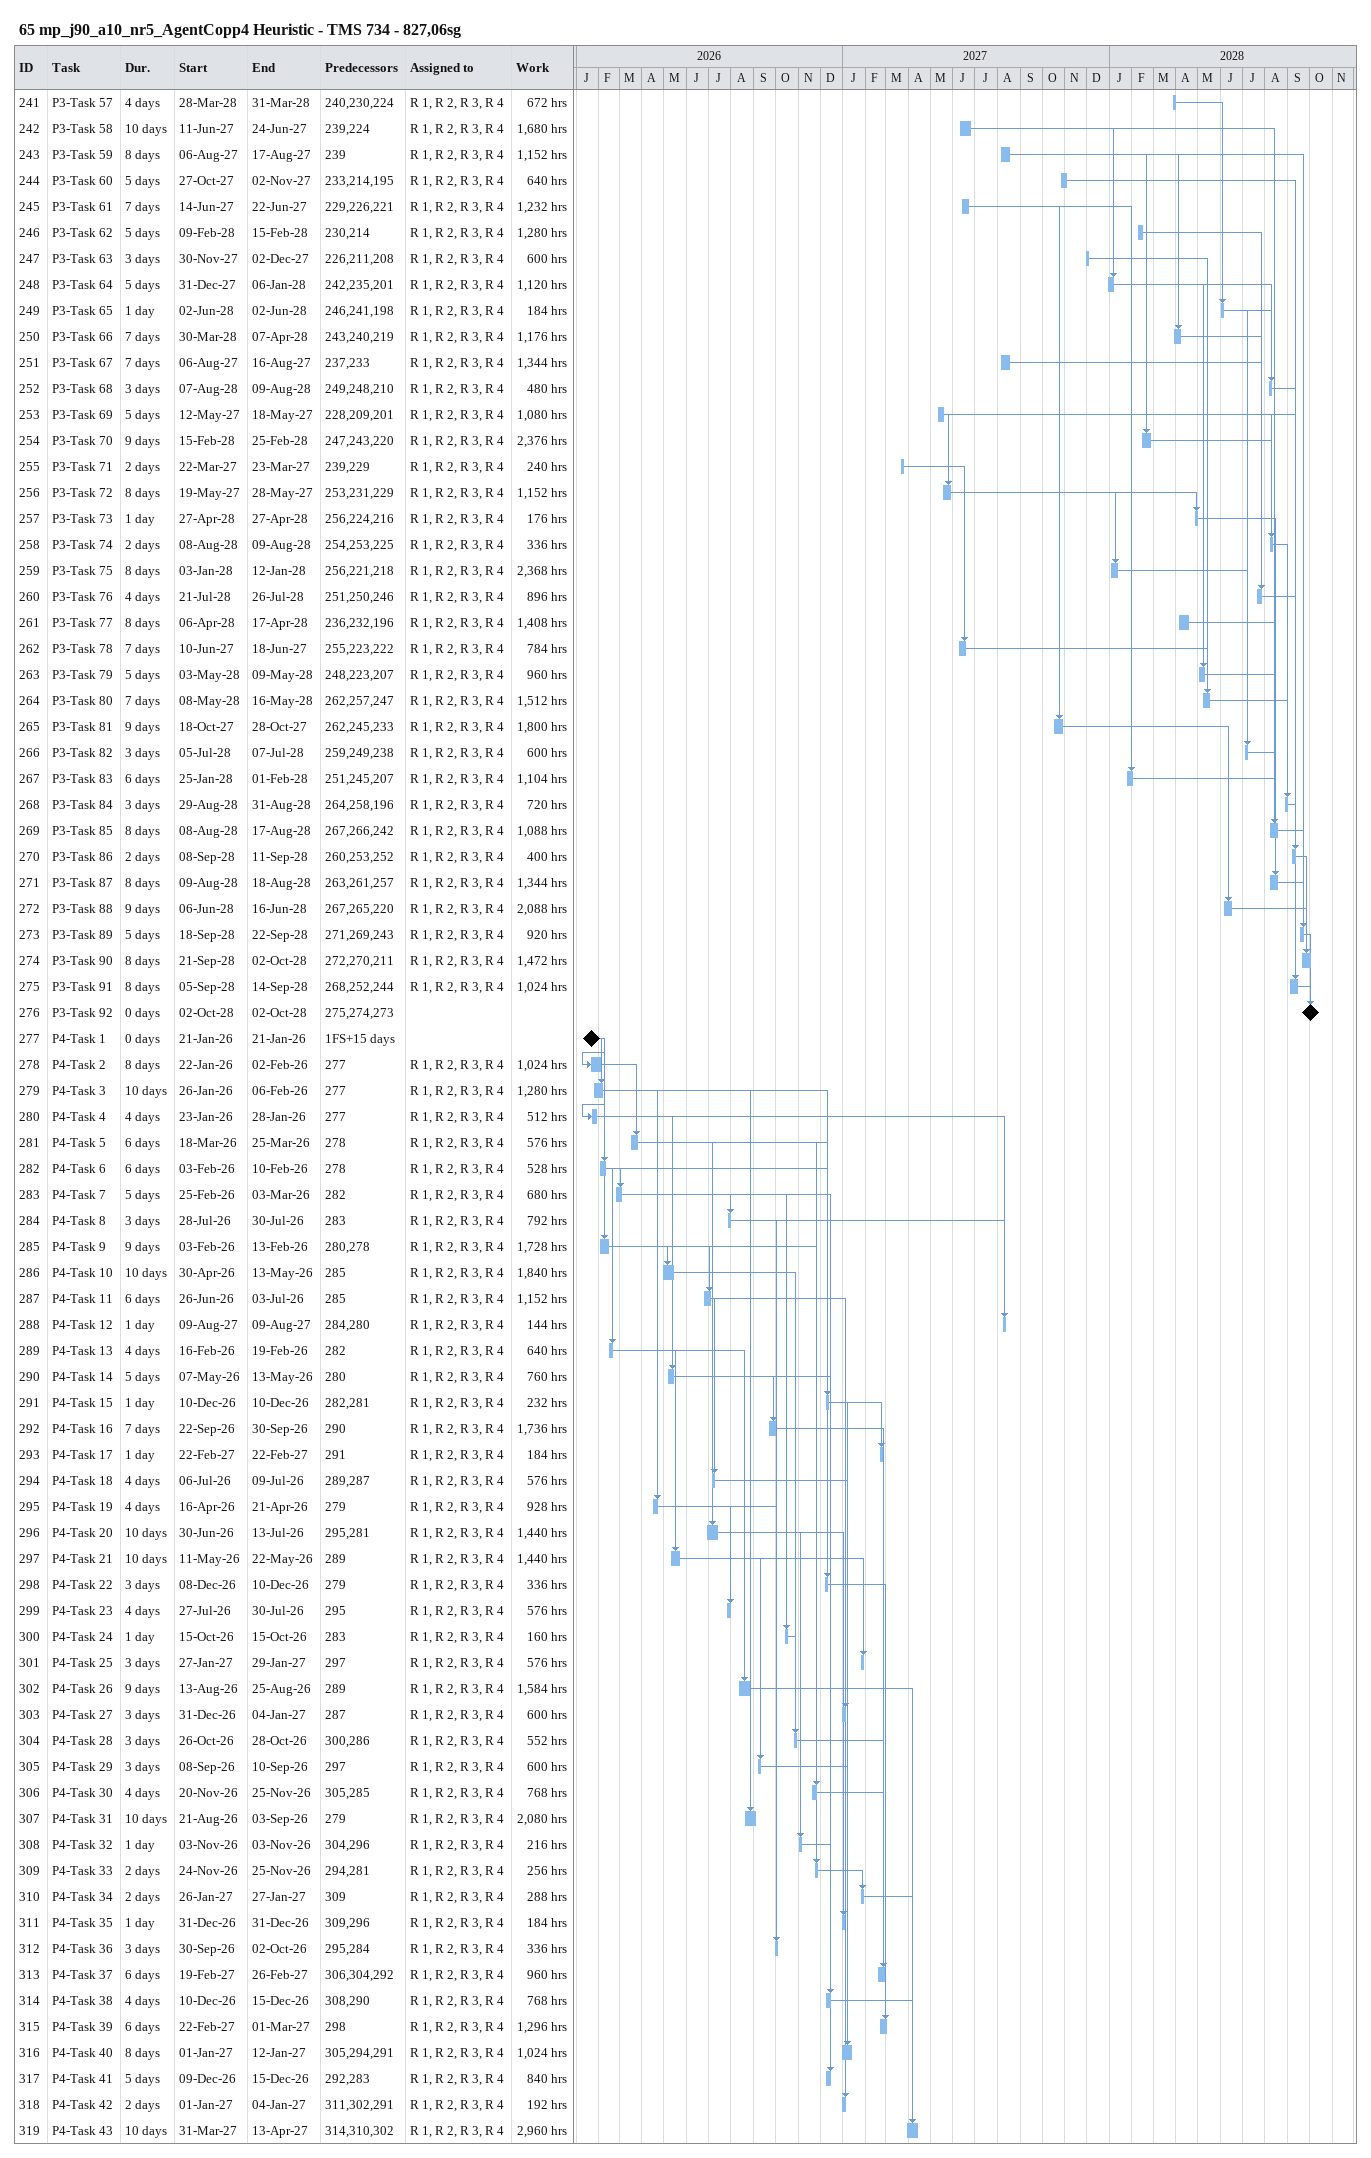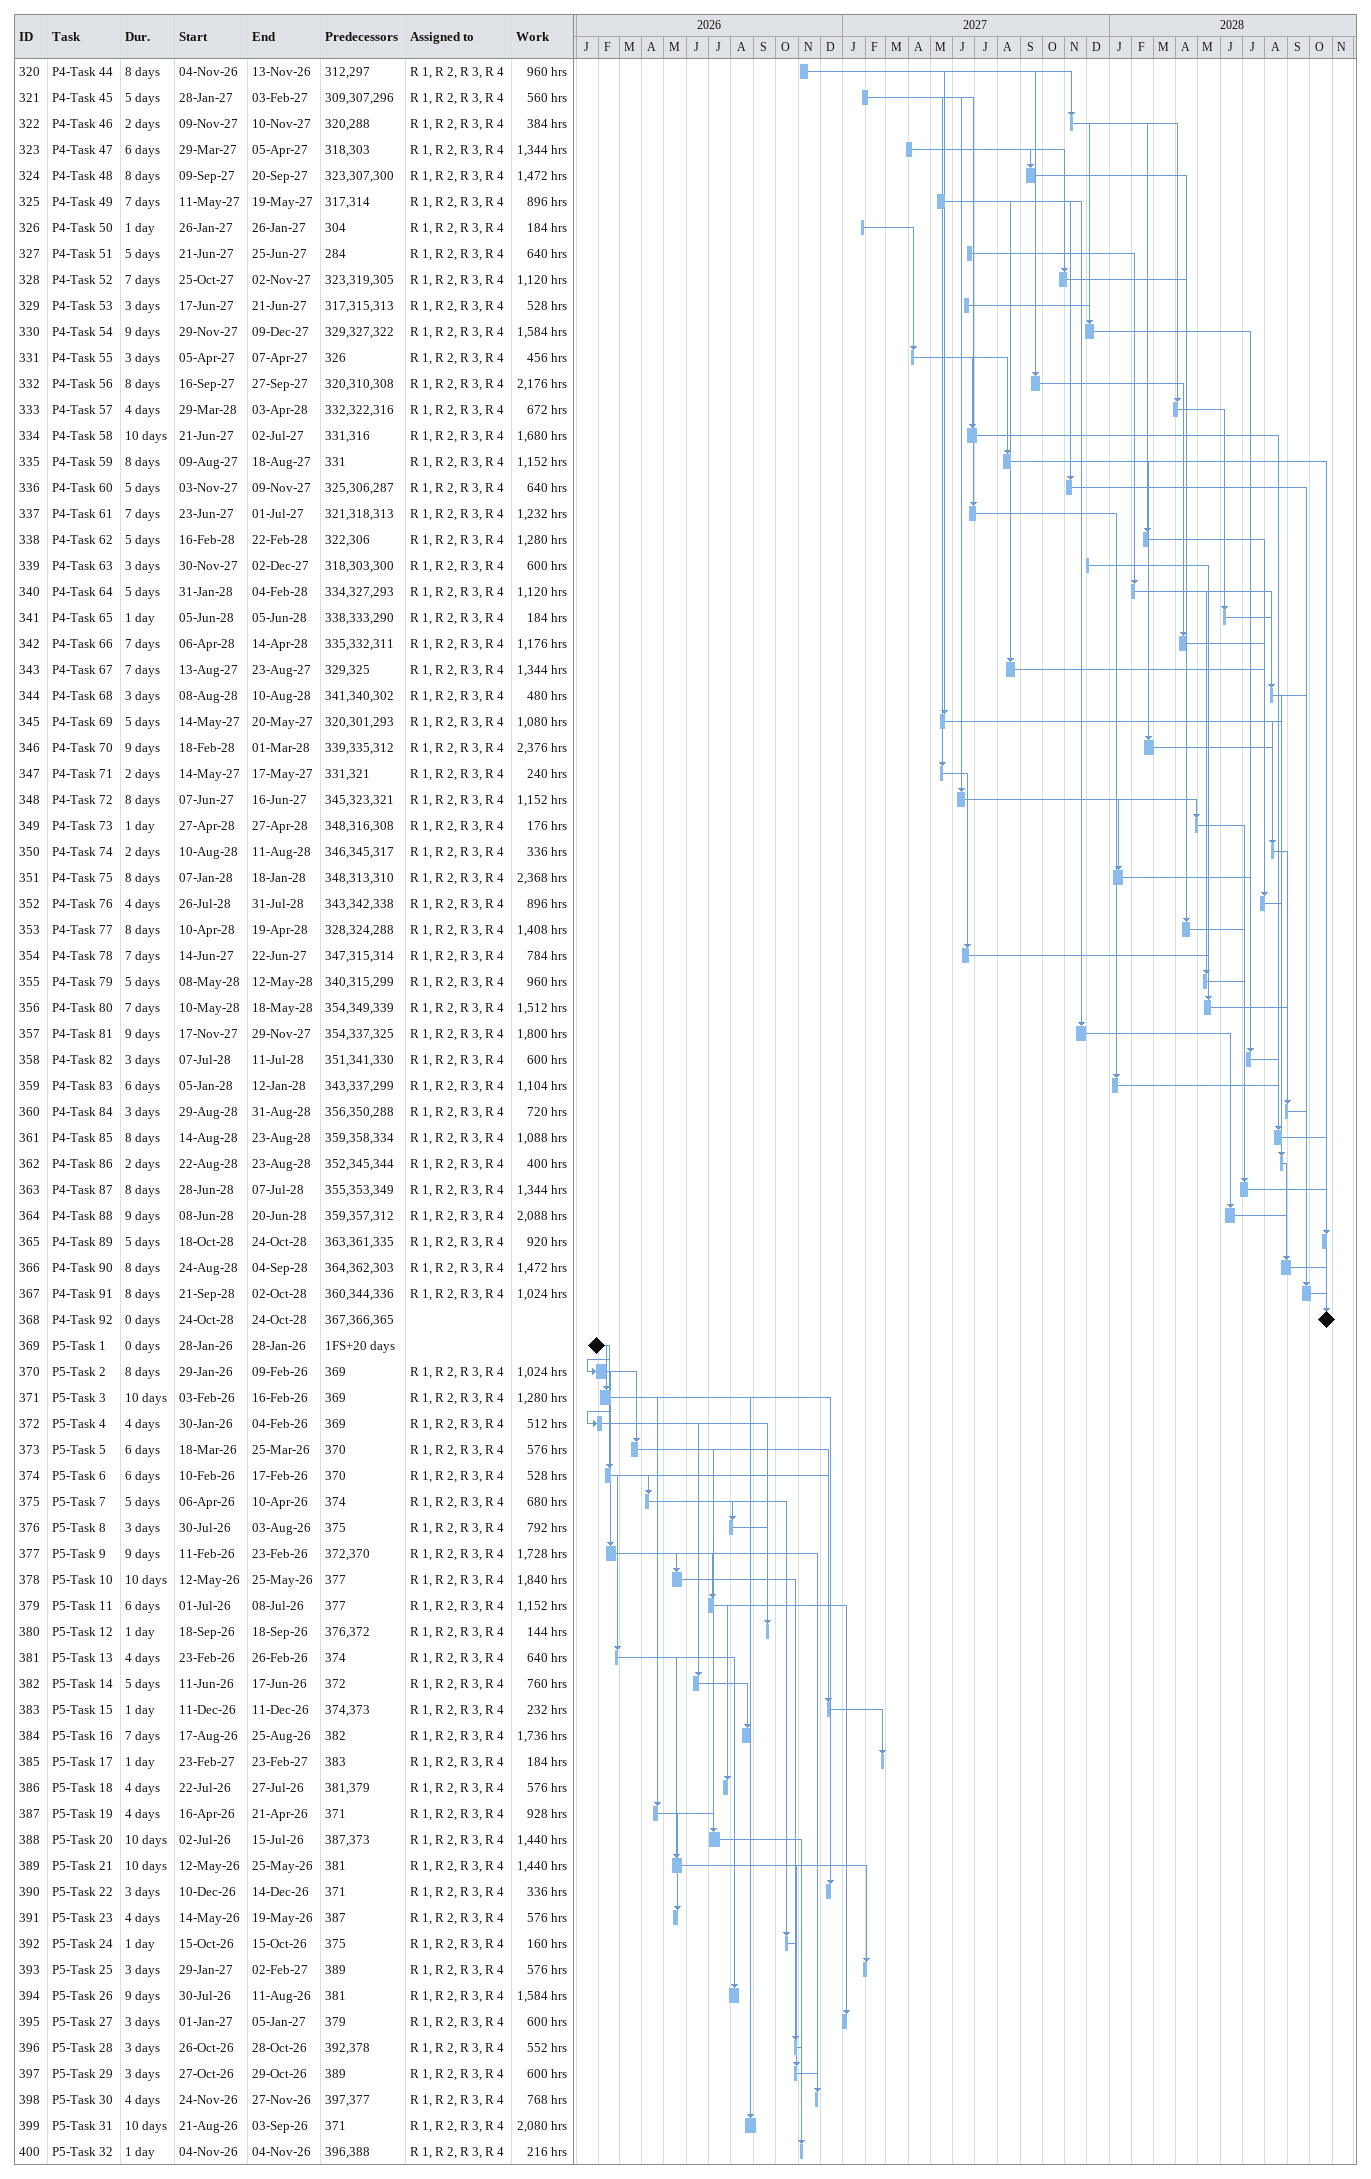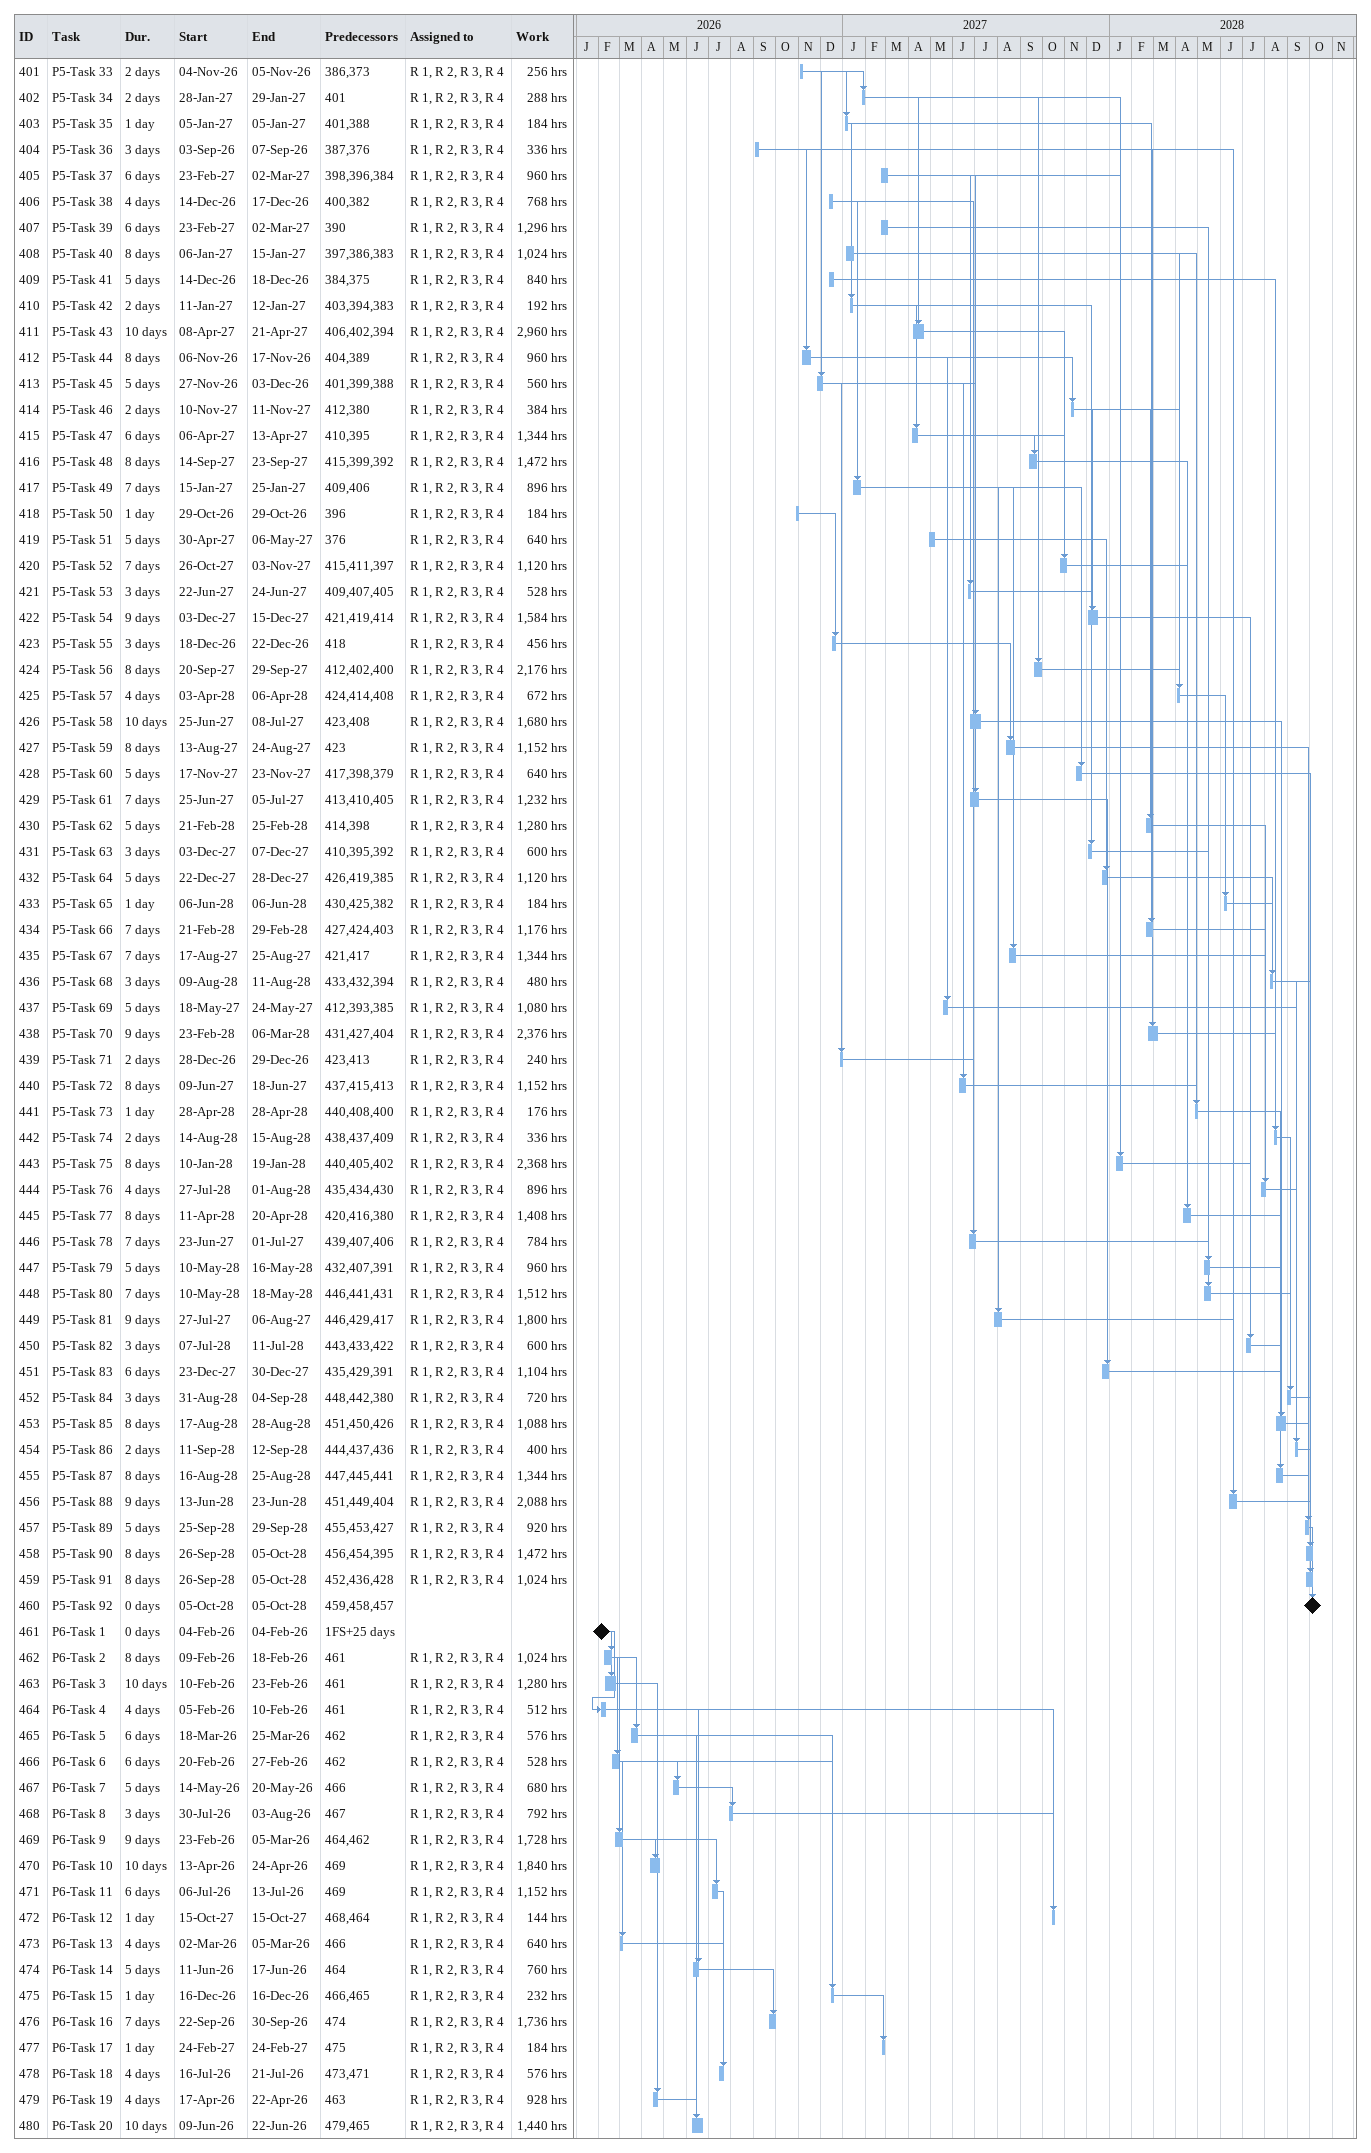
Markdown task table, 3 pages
65 mp_j90_a10_nr5_AgentCopp4 Heuristic - TMS 734 - 827,06sg

| ID | Task | Duration | Start | Finish | Predecessors | Resources | Work (h) |
|---|---|---|---|---|---|---|---|
| 241 | P3-Task 57 | 4d | 2028-03-28 | 2028-03-31 | 240, 230, 224 | R 1, R 2, R 3, R 4 | 672 |
| 242 | P3-Task 58 | 10d | 2027-06-11 | 2027-06-24 | 239, 224 | R 1, R 2, R 3, R 4 | 1680 |
| 243 | P3-Task 59 | 8d | 2027-08-06 | 2027-08-17 | 239 | R 1, R 2, R 3, R 4 | 1152 |
| 244 | P3-Task 60 | 5d | 2027-10-27 | 2027-11-02 | 233, 214, 195 | R 1, R 2, R 3, R 4 | 640 |
| 245 | P3-Task 61 | 7d | 2027-06-14 | 2027-06-22 | 229, 226, 221 | R 1, R 2, R 3, R 4 | 1232 |
| 246 | P3-Task 62 | 5d | 2028-02-09 | 2028-02-15 | 230, 214 | R 1, R 2, R 3, R 4 | 1280 |
| 247 | P3-Task 63 | 3d | 2027-11-30 | 2027-12-02 | 226, 211, 208 | R 1, R 2, R 3, R 4 | 600 |
| 248 | P3-Task 64 | 5d | 2027-12-31 | 2028-01-06 | 242, 235, 201 | R 1, R 2, R 3, R 4 | 1120 |
| 249 | P3-Task 65 | 1d | 2028-06-02 | 2028-06-02 | 246, 241, 198 | R 1, R 2, R 3, R 4 | 184 |
| 250 | P3-Task 66 | 7d | 2028-03-30 | 2028-04-07 | 243, 240, 219 | R 1, R 2, R 3, R 4 | 1176 |
| 251 | P3-Task 67 | 7d | 2027-08-06 | 2027-08-16 | 237, 233 | R 1, R 2, R 3, R 4 | 1344 |
| 252 | P3-Task 68 | 3d | 2028-08-07 | 2028-08-09 | 249, 248, 210 | R 1, R 2, R 3, R 4 | 480 |
| 253 | P3-Task 69 | 5d | 2027-05-12 | 2027-05-18 | 228, 209, 201 | R 1, R 2, R 3, R 4 | 1080 |
| 254 | P3-Task 70 | 9d | 2028-02-15 | 2028-02-25 | 247, 243, 220 | R 1, R 2, R 3, R 4 | 2376 |
| 255 | P3-Task 71 | 2d | 2027-03-22 | 2027-03-23 | 239, 229 | R 1, R 2, R 3, R 4 | 240 |
| 256 | P3-Task 72 | 8d | 2027-05-19 | 2027-05-28 | 253, 231, 229 | R 1, R 2, R 3, R 4 | 1152 |
| 257 | P3-Task 73 | 1d | 2028-04-27 | 2028-04-27 | 256, 224, 216 | R 1, R 2, R 3, R 4 | 176 |
| 258 | P3-Task 74 | 2d | 2028-08-08 | 2028-08-09 | 254, 253, 225 | R 1, R 2, R 3, R 4 | 336 |
| 259 | P3-Task 75 | 8d | 2028-01-03 | 2028-01-12 | 256, 221, 218 | R 1, R 2, R 3, R 4 | 2368 |
| 260 | P3-Task 76 | 4d | 2028-07-21 | 2028-07-26 | 251, 250, 246 | R 1, R 2, R 3, R 4 | 896 |
| 261 | P3-Task 77 | 8d | 2028-04-06 | 2028-04-17 | 236, 232, 196 | R 1, R 2, R 3, R 4 | 1408 |
| 262 | P3-Task 78 | 7d | 2027-06-10 | 2027-06-18 | 255, 223, 222 | R 1, R 2, R 3, R 4 | 784 |
| 263 | P3-Task 79 | 5d | 2028-05-03 | 2028-05-09 | 248, 223, 207 | R 1, R 2, R 3, R 4 | 960 |
| 264 | P3-Task 80 | 7d | 2028-05-08 | 2028-05-16 | 262, 257, 247 | R 1, R 2, R 3, R 4 | 1512 |
| 265 | P3-Task 81 | 9d | 2027-10-18 | 2027-10-28 | 262, 245, 233 | R 1, R 2, R 3, R 4 | 1800 |
| 266 | P3-Task 82 | 3d | 2028-07-05 | 2028-07-07 | 259, 249, 238 | R 1, R 2, R 3, R 4 | 600 |
| 267 | P3-Task 83 | 6d | 2028-01-25 | 2028-02-01 | 251, 245, 207 | R 1, R 2, R 3, R 4 | 1104 |
| 268 | P3-Task 84 | 3d | 2028-08-29 | 2028-08-31 | 264, 258, 196 | R 1, R 2, R 3, R 4 | 720 |
| 269 | P3-Task 85 | 8d | 2028-08-08 | 2028-08-17 | 267, 266, 242 | R 1, R 2, R 3, R 4 | 1088 |
| 270 | P3-Task 86 | 2d | 2028-09-08 | 2028-09-11 | 260, 253, 252 | R 1, R 2, R 3, R 4 | 400 |
| 271 | P3-Task 87 | 8d | 2028-08-09 | 2028-08-18 | 263, 261, 257 | R 1, R 2, R 3, R 4 | 1344 |
| 272 | P3-Task 88 | 9d | 2028-06-06 | 2028-06-16 | 267, 265, 220 | R 1, R 2, R 3, R 4 | 2088 |
| 273 | P3-Task 89 | 5d | 2028-09-18 | 2028-09-22 | 271, 269, 243 | R 1, R 2, R 3, R 4 | 920 |
| 274 | P3-Task 90 | 8d | 2028-09-21 | 2028-10-02 | 272, 270, 211 | R 1, R 2, R 3, R 4 | 1472 |
| 275 | P3-Task 91 | 8d | 2028-09-05 | 2028-09-14 | 268, 252, 244 | R 1, R 2, R 3, R 4 | 1024 |
| 276 | P3-Task 92 | 0d | 2028-10-02 | 2028-10-02 | 275, 274, 273 |  |  |
| 277 | P4-Task 1 | 0d | 2026-01-21 | 2026-01-21 | 1FS+15d |  |  |
| 278 | P4-Task 2 | 8d | 2026-01-22 | 2026-02-02 | 277 | R 1, R 2, R 3, R 4 | 1024 |
| 279 | P4-Task 3 | 10d | 2026-01-26 | 2026-02-06 | 277 | R 1, R 2, R 3, R 4 | 1280 |
| 280 | P4-Task 4 | 4d | 2026-01-23 | 2026-01-28 | 277 | R 1, R 2, R 3, R 4 | 512 |
| 281 | P4-Task 5 | 6d | 2026-03-18 | 2026-03-25 | 278 | R 1, R 2, R 3, R 4 | 576 |
| 282 | P4-Task 6 | 6d | 2026-02-03 | 2026-02-10 | 278 | R 1, R 2, R 3, R 4 | 528 |
| 283 | P4-Task 7 | 5d | 2026-02-25 | 2026-03-03 | 282 | R 1, R 2, R 3, R 4 | 680 |
| 284 | P4-Task 8 | 3d | 2026-07-28 | 2026-07-30 | 283 | R 1, R 2, R 3, R 4 | 792 |
| 285 | P4-Task 9 | 9d | 2026-02-03 | 2026-02-13 | 280, 278 | R 1, R 2, R 3, R 4 | 1728 |
| 286 | P4-Task 10 | 10d | 2026-04-30 | 2026-05-13 | 285 | R 1, R 2, R 3, R 4 | 1840 |
| 287 | P4-Task 11 | 6d | 2026-06-26 | 2026-07-03 | 285 | R 1, R 2, R 3, R 4 | 1152 |
| 288 | P4-Task 12 | 1d | 2027-08-09 | 2027-08-09 | 284, 280 | R 1, R 2, R 3, R 4 | 144 |
| 289 | P4-Task 13 | 4d | 2026-02-16 | 2026-02-19 | 282 | R 1, R 2, R 3, R 4 | 640 |
| 290 | P4-Task 14 | 5d | 2026-05-07 | 2026-05-13 | 280 | R 1, R 2, R 3, R 4 | 760 |
| 291 | P4-Task 15 | 1d | 2026-12-10 | 2026-12-10 | 282, 281 | R 1, R 2, R 3, R 4 | 232 |
| 292 | P4-Task 16 | 7d | 2026-09-22 | 2026-09-30 | 290 | R 1, R 2, R 3, R 4 | 1736 |
| 293 | P4-Task 17 | 1d | 2027-02-22 | 2027-02-22 | 291 | R 1, R 2, R 3, R 4 | 184 |
| 294 | P4-Task 18 | 4d | 2026-07-06 | 2026-07-09 | 289, 287 | R 1, R 2, R 3, R 4 | 576 |
| 295 | P4-Task 19 | 4d | 2026-04-16 | 2026-04-21 | 279 | R 1, R 2, R 3, R 4 | 928 |
| 296 | P4-Task 20 | 10d | 2026-06-30 | 2026-07-13 | 295, 281 | R 1, R 2, R 3, R 4 | 1440 |
| 297 | P4-Task 21 | 10d | 2026-05-11 | 2026-05-22 | 289 | R 1, R 2, R 3, R 4 | 1440 |
| 298 | P4-Task 22 | 3d | 2026-12-08 | 2026-12-10 | 279 | R 1, R 2, R 3, R 4 | 336 |
| 299 | P4-Task 23 | 4d | 2026-07-27 | 2026-07-30 | 295 | R 1, R 2, R 3, R 4 | 576 |
| 300 | P4-Task 24 | 1d | 2026-10-15 | 2026-10-15 | 283 | R 1, R 2, R 3, R 4 | 160 |
| 301 | P4-Task 25 | 3d | 2027-01-27 | 2027-01-29 | 297 | R 1, R 2, R 3, R 4 | 576 |
| 302 | P4-Task 26 | 9d | 2026-08-13 | 2026-08-25 | 289 | R 1, R 2, R 3, R 4 | 1584 |
| 303 | P4-Task 27 | 3d | 2026-12-31 | 2027-01-04 | 287 | R 1, R 2, R 3, R 4 | 600 |
| 304 | P4-Task 28 | 3d | 2026-10-26 | 2026-10-28 | 300, 286 | R 1, R 2, R 3, R 4 | 552 |
| 305 | P4-Task 29 | 3d | 2026-09-08 | 2026-09-10 | 297 | R 1, R 2, R 3, R 4 | 600 |
| 306 | P4-Task 30 | 4d | 2026-11-20 | 2026-11-25 | 305, 285 | R 1, R 2, R 3, R 4 | 768 |
| 307 | P4-Task 31 | 10d | 2026-08-21 | 2026-09-03 | 279 | R 1, R 2, R 3, R 4 | 2080 |
| 308 | P4-Task 32 | 1d | 2026-11-03 | 2026-11-03 | 304, 296 | R 1, R 2, R 3, R 4 | 216 |
| 309 | P4-Task 33 | 2d | 2026-11-24 | 2026-11-25 | 294, 281 | R 1, R 2, R 3, R 4 | 256 |
| 310 | P4-Task 34 | 2d | 2027-01-26 | 2027-01-27 | 309 | R 1, R 2, R 3, R 4 | 288 |
| 311 | P4-Task 35 | 1d | 2026-12-31 | 2026-12-31 | 309, 296 | R 1, R 2, R 3, R 4 | 184 |
| 312 | P4-Task 36 | 3d | 2026-09-30 | 2026-10-02 | 295, 284 | R 1, R 2, R 3, R 4 | 336 |
| 313 | P4-Task 37 | 6d | 2027-02-19 | 2027-02-26 | 306, 304, 292 | R 1, R 2, R 3, R 4 | 960 |
| 314 | P4-Task 38 | 4d | 2026-12-10 | 2026-12-15 | 308, 290 | R 1, R 2, R 3, R 4 | 768 |
| 315 | P4-Task 39 | 6d | 2027-02-22 | 2027-03-01 | 298 | R 1, R 2, R 3, R 4 | 1296 |
| 316 | P4-Task 40 | 8d | 2027-01-01 | 2027-01-12 | 305, 294, 291 | R 1, R 2, R 3, R 4 | 1024 |
| 317 | P4-Task 41 | 5d | 2026-12-09 | 2026-12-15 | 292, 283 | R 1, R 2, R 3, R 4 | 840 |
| 318 | P4-Task 42 | 2d | 2027-01-01 | 2027-01-04 | 311, 302, 291 | R 1, R 2, R 3, R 4 | 192 |
| 319 | P4-Task 43 | 10d | 2027-03-31 | 2027-04-13 | 314, 310, 302 | R 1, R 2, R 3, R 4 | 2960 |
| 320 | P4-Task 44 | 8d | 2026-11-04 | 2026-11-13 | 312, 297 | R 1, R 2, R 3, R 4 | 960 |
| 321 | P4-Task 45 | 5d | 2027-01-28 | 2027-02-03 | 309, 307, 296 | R 1, R 2, R 3, R 4 | 560 |
| 322 | P4-Task 46 | 2d | 2027-11-09 | 2027-11-10 | 320, 288 | R 1, R 2, R 3, R 4 | 384 |
| 323 | P4-Task 47 | 6d | 2027-03-29 | 2027-04-05 | 318, 303 | R 1, R 2, R 3, R 4 | 1344 |
| 324 | P4-Task 48 | 8d | 2027-09-09 | 2027-09-20 | 323, 307, 300 | R 1, R 2, R 3, R 4 | 1472 |
| 325 | P4-Task 49 | 7d | 2027-05-11 | 2027-05-19 | 317, 314 | R 1, R 2, R 3, R 4 | 896 |
| 326 | P4-Task 50 | 1d | 2027-01-26 | 2027-01-26 | 304 | R 1, R 2, R 3, R 4 | 184 |
| 327 | P4-Task 51 | 5d | 2027-06-21 | 2027-06-25 | 284 | R 1, R 2, R 3, R 4 | 640 |
| 328 | P4-Task 52 | 7d | 2027-10-25 | 2027-11-02 | 323, 319, 305 | R 1, R 2, R 3, R 4 | 1120 |
| 329 | P4-Task 53 | 3d | 2027-06-17 | 2027-06-21 | 317, 315, 313 | R 1, R 2, R 3, R 4 | 528 |
| 330 | P4-Task 54 | 9d | 2027-11-29 | 2027-12-09 | 329, 327, 322 | R 1, R 2, R 3, R 4 | 1584 |
| 331 | P4-Task 55 | 3d | 2027-04-05 | 2027-04-07 | 326 | R 1, R 2, R 3, R 4 | 456 |
| 332 | P4-Task 56 | 8d | 2027-09-16 | 2027-09-27 | 320, 310, 308 | R 1, R 2, R 3, R 4 | 2176 |
| 333 | P4-Task 57 | 4d | 2028-03-29 | 2028-04-03 | 332, 322, 316 | R 1, R 2, R 3, R 4 | 672 |
| 334 | P4-Task 58 | 10d | 2027-06-21 | 2027-07-02 | 331, 316 | R 1, R 2, R 3, R 4 | 1680 |
| 335 | P4-Task 59 | 8d | 2027-08-09 | 2027-08-18 | 331 | R 1, R 2, R 3, R 4 | 1152 |
| 336 | P4-Task 60 | 5d | 2027-11-03 | 2027-11-09 | 325, 306, 287 | R 1, R 2, R 3, R 4 | 640 |
| 337 | P4-Task 61 | 7d | 2027-06-23 | 2027-07-01 | 321, 318, 313 | R 1, R 2, R 3, R 4 | 1232 |
| 338 | P4-Task 62 | 5d | 2028-02-16 | 2028-02-22 | 322, 306 | R 1, R 2, R 3, R 4 | 1280 |
| 339 | P4-Task 63 | 3d | 2027-11-30 | 2027-12-02 | 318, 303, 300 | R 1, R 2, R 3, R 4 | 600 |
| 340 | P4-Task 64 | 5d | 2028-01-31 | 2028-02-04 | 334, 327, 293 | R 1, R 2, R 3, R 4 | 1120 |
| 341 | P4-Task 65 | 1d | 2028-06-05 | 2028-06-05 | 338, 333, 290 | R 1, R 2, R 3, R 4 | 184 |
| 342 | P4-Task 66 | 7d | 2028-04-06 | 2028-04-14 | 335, 332, 311 | R 1, R 2, R 3, R 4 | 1176 |
| 343 | P4-Task 67 | 7d | 2027-08-13 | 2027-08-23 | 329, 325 | R 1, R 2, R 3, R 4 | 1344 |
| 344 | P4-Task 68 | 3d | 2028-08-08 | 2028-08-10 | 341, 340, 302 | R 1, R 2, R 3, R 4 | 480 |
| 345 | P4-Task 69 | 5d | 2027-05-14 | 2027-05-20 | 320, 301, 293 | R 1, R 2, R 3, R 4 | 1080 |
| 346 | P4-Task 70 | 9d | 2028-02-18 | 2028-03-01 | 339, 335, 312 | R 1, R 2, R 3, R 4 | 2376 |
| 347 | P4-Task 71 | 2d | 2027-05-14 | 2027-05-17 | 331, 321 | R 1, R 2, R 3, R 4 | 240 |
| 348 | P4-Task 72 | 8d | 2027-06-07 | 2027-06-16 | 345, 323, 321 | R 1, R 2, R 3, R 4 | 1152 |
| 349 | P4-Task 73 | 1d | 2028-04-27 | 2028-04-27 | 348, 316, 308 | R 1, R 2, R 3, R 4 | 176 |
| 350 | P4-Task 74 | 2d | 2028-08-10 | 2028-08-11 | 346, 345, 317 | R 1, R 2, R 3, R 4 | 336 |
| 351 | P4-Task 75 | 8d | 2028-01-07 | 2028-01-18 | 348, 313, 310 | R 1, R 2, R 3, R 4 | 2368 |
| 352 | P4-Task 76 | 4d | 2028-07-26 | 2028-07-31 | 343, 342, 338 | R 1, R 2, R 3, R 4 | 896 |
| 353 | P4-Task 77 | 8d | 2028-04-10 | 2028-04-19 | 328, 324, 288 | R 1, R 2, R 3, R 4 | 1408 |
| 354 | P4-Task 78 | 7d | 2027-06-14 | 2027-06-22 | 347, 315, 314 | R 1, R 2, R 3, R 4 | 784 |
| 355 | P4-Task 79 | 5d | 2028-05-08 | 2028-05-12 | 340, 315, 299 | R 1, R 2, R 3, R 4 | 960 |
| 356 | P4-Task 80 | 7d | 2028-05-10 | 2028-05-18 | 354, 349, 339 | R 1, R 2, R 3, R 4 | 1512 |
| 357 | P4-Task 81 | 9d | 2027-11-17 | 2027-11-29 | 354, 337, 325 | R 1, R 2, R 3, R 4 | 1800 |
| 358 | P4-Task 82 | 3d | 2028-07-07 | 2028-07-11 | 351, 341, 330 | R 1, R 2, R 3, R 4 | 600 |
| 359 | P4-Task 83 | 6d | 2028-01-05 | 2028-01-12 | 343, 337, 299 | R 1, R 2, R 3, R 4 | 1104 |
| 360 | P4-Task 84 | 3d | 2028-08-29 | 2028-08-31 | 356, 350, 288 | R 1, R 2, R 3, R 4 | 720 |
| 361 | P4-Task 85 | 8d | 2028-08-14 | 2028-08-23 | 359, 358, 334 | R 1, R 2, R 3, R 4 | 1088 |
| 362 | P4-Task 86 | 2d | 2028-08-22 | 2028-08-23 | 352, 345, 344 | R 1, R 2, R 3, R 4 | 400 |
| 363 | P4-Task 87 | 8d | 2028-06-28 | 2028-07-07 | 355, 353, 349 | R 1, R 2, R 3, R 4 | 1344 |
| 364 | P4-Task 88 | 9d | 2028-06-08 | 2028-06-20 | 359, 357, 312 | R 1, R 2, R 3, R 4 | 2088 |
| 365 | P4-Task 89 | 5d | 2028-10-18 | 2028-10-24 | 363, 361, 335 | R 1, R 2, R 3, R 4 | 920 |
| 366 | P4-Task 90 | 8d | 2028-08-24 | 2028-09-04 | 364, 362, 303 | R 1, R 2, R 3, R 4 | 1472 |
| 367 | P4-Task 91 | 8d | 2028-09-21 | 2028-10-02 | 360, 344, 336 | R 1, R 2, R 3, R 4 | 1024 |
| 368 | P4-Task 92 | 0d | 2028-10-24 | 2028-10-24 | 367, 366, 365 |  |  |
| 369 | P5-Task 1 | 0d | 2026-01-28 | 2026-01-28 | 1FS+20d |  |  |
| 370 | P5-Task 2 | 8d | 2026-01-29 | 2026-02-09 | 369 | R 1, R 2, R 3, R 4 | 1024 |
| 371 | P5-Task 3 | 10d | 2026-02-03 | 2026-02-16 | 369 | R 1, R 2, R 3, R 4 | 1280 |
| 372 | P5-Task 4 | 4d | 2026-01-30 | 2026-02-04 | 369 | R 1, R 2, R 3, R 4 | 512 |
| 373 | P5-Task 5 | 6d | 2026-03-18 | 2026-03-25 | 370 | R 1, R 2, R 3, R 4 | 576 |
| 374 | P5-Task 6 | 6d | 2026-02-10 | 2026-02-17 | 370 | R 1, R 2, R 3, R 4 | 528 |
| 375 | P5-Task 7 | 5d | 2026-04-06 | 2026-04-10 | 374 | R 1, R 2, R 3, R 4 | 680 |
| 376 | P5-Task 8 | 3d | 2026-07-30 | 2026-08-03 | 375 | R 1, R 2, R 3, R 4 | 792 |
| 377 | P5-Task 9 | 9d | 2026-02-11 | 2026-02-23 | 372, 370 | R 1, R 2, R 3, R 4 | 1728 |
| 378 | P5-Task 10 | 10d | 2026-05-12 | 2026-05-25 | 377 | R 1, R 2, R 3, R 4 | 1840 |
| 379 | P5-Task 11 | 6d | 2026-07-01 | 2026-07-08 | 377 | R 1, R 2, R 3, R 4 | 1152 |
| 380 | P5-Task 12 | 1d | 2026-09-18 | 2026-09-18 | 376, 372 | R 1, R 2, R 3, R 4 | 144 |
| 381 | P5-Task 13 | 4d | 2026-02-23 | 2026-02-26 | 374 | R 1, R 2, R 3, R 4 | 640 |
| 382 | P5-Task 14 | 5d | 2026-06-11 | 2026-06-17 | 372 | R 1, R 2, R 3, R 4 | 760 |
| 383 | P5-Task 15 | 1d | 2026-12-11 | 2026-12-11 | 374, 373 | R 1, R 2, R 3, R 4 | 232 |
| 384 | P5-Task 16 | 7d | 2026-08-17 | 2026-08-25 | 382 | R 1, R 2, R 3, R 4 | 1736 |
| 385 | P5-Task 17 | 1d | 2027-02-23 | 2027-02-23 | 383 | R 1, R 2, R 3, R 4 | 184 |
| 386 | P5-Task 18 | 4d | 2026-07-22 | 2026-07-27 | 381, 379 | R 1, R 2, R 3, R 4 | 576 |
| 387 | P5-Task 19 | 4d | 2026-04-16 | 2026-04-21 | 371 | R 1, R 2, R 3, R 4 | 928 |
| 388 | P5-Task 20 | 10d | 2026-07-02 | 2026-07-15 | 387, 373 | R 1, R 2, R 3, R 4 | 1440 |
| 389 | P5-Task 21 | 10d | 2026-05-12 | 2026-05-25 | 381 | R 1, R 2, R 3, R 4 | 1440 |
| 390 | P5-Task 22 | 3d | 2026-12-10 | 2026-12-14 | 371 | R 1, R 2, R 3, R 4 | 336 |
| 391 | P5-Task 23 | 4d | 2026-05-14 | 2026-05-19 | 387 | R 1, R 2, R 3, R 4 | 576 |
| 392 | P5-Task 24 | 1d | 2026-10-15 | 2026-10-15 | 375 | R 1, R 2, R 3, R 4 | 160 |
| 393 | P5-Task 25 | 3d | 2027-01-29 | 2027-02-02 | 389 | R 1, R 2, R 3, R 4 | 576 |
| 394 | P5-Task 26 | 9d | 2026-07-30 | 2026-08-11 | 381 | R 1, R 2, R 3, R 4 | 1584 |
| 395 | P5-Task 27 | 3d | 2027-01-01 | 2027-01-05 | 379 | R 1, R 2, R 3, R 4 | 600 |
| 396 | P5-Task 28 | 3d | 2026-10-26 | 2026-10-28 | 392, 378 | R 1, R 2, R 3, R 4 | 552 |
| 397 | P5-Task 29 | 3d | 2026-10-27 | 2026-10-29 | 389 | R 1, R 2, R 3, R 4 | 600 |
| 398 | P5-Task 30 | 4d | 2026-11-24 | 2026-11-27 | 397, 377 | R 1, R 2, R 3, R 4 | 768 |
| 399 | P5-Task 31 | 10d | 2026-08-21 | 2026-09-03 | 371 | R 1, R 2, R 3, R 4 | 2080 |
| 400 | P5-Task 32 | 1d | 2026-11-04 | 2026-11-04 | 396, 388 | R 1, R 2, R 3, R 4 | 216 |
| 401 | P5-Task 33 | 2d | 2026-11-04 | 2026-11-05 | 386, 373 | R 1, R 2, R 3, R 4 | 256 |
| 402 | P5-Task 34 | 2d | 2027-01-28 | 2027-01-29 | 401 | R 1, R 2, R 3, R 4 | 288 |
| 403 | P5-Task 35 | 1d | 2027-01-05 | 2027-01-05 | 401, 388 | R 1, R 2, R 3, R 4 | 184 |
| 404 | P5-Task 36 | 3d | 2026-09-03 | 2026-09-07 | 387, 376 | R 1, R 2, R 3, R 4 | 336 |
| 405 | P5-Task 37 | 6d | 2027-02-23 | 2027-03-02 | 398, 396, 384 | R 1, R 2, R 3, R 4 | 960 |
| 406 | P5-Task 38 | 4d | 2026-12-14 | 2026-12-17 | 400, 382 | R 1, R 2, R 3, R 4 | 768 |
| 407 | P5-Task 39 | 6d | 2027-02-23 | 2027-03-02 | 390 | R 1, R 2, R 3, R 4 | 1296 |
| 408 | P5-Task 40 | 8d | 2027-01-06 | 2027-01-15 | 397, 386, 383 | R 1, R 2, R 3, R 4 | 1024 |
| 409 | P5-Task 41 | 5d | 2026-12-14 | 2026-12-18 | 384, 375 | R 1, R 2, R 3, R 4 | 840 |
| 410 | P5-Task 42 | 2d | 2027-01-11 | 2027-01-12 | 403, 394, 383 | R 1, R 2, R 3, R 4 | 192 |
| 411 | P5-Task 43 | 10d | 2027-04-08 | 2027-04-21 | 406, 402, 394 | R 1, R 2, R 3, R 4 | 2960 |
| 412 | P5-Task 44 | 8d | 2026-11-06 | 2026-11-17 | 404, 389 | R 1, R 2, R 3, R 4 | 960 |
| 413 | P5-Task 45 | 5d | 2026-11-27 | 2026-12-03 | 401, 399, 388 | R 1, R 2, R 3, R 4 | 560 |
| 414 | P5-Task 46 | 2d | 2027-11-10 | 2027-11-11 | 412, 380 | R 1, R 2, R 3, R 4 | 384 |
| 415 | P5-Task 47 | 6d | 2027-04-06 | 2027-04-13 | 410, 395 | R 1, R 2, R 3, R 4 | 1344 |
| 416 | P5-Task 48 | 8d | 2027-09-14 | 2027-09-23 | 415, 399, 392 | R 1, R 2, R 3, R 4 | 1472 |
| 417 | P5-Task 49 | 7d | 2027-01-15 | 2027-01-25 | 409, 406 | R 1, R 2, R 3, R 4 | 896 |
| 418 | P5-Task 50 | 1d | 2026-10-29 | 2026-10-29 | 396 | R 1, R 2, R 3, R 4 | 184 |
| 419 | P5-Task 51 | 5d | 2027-04-30 | 2027-05-06 | 376 | R 1, R 2, R 3, R 4 | 640 |
| 420 | P5-Task 52 | 7d | 2027-10-26 | 2027-11-03 | 415, 411, 397 | R 1, R 2, R 3, R 4 | 1120 |
| 421 | P5-Task 53 | 3d | 2027-06-22 | 2027-06-24 | 409, 407, 405 | R 1, R 2, R 3, R 4 | 528 |
| 422 | P5-Task 54 | 9d | 2027-12-03 | 2027-12-15 | 421, 419, 414 | R 1, R 2, R 3, R 4 | 1584 |
| 423 | P5-Task 55 | 3d | 2026-12-18 | 2026-12-22 | 418 | R 1, R 2, R 3, R 4 | 456 |
| 424 | P5-Task 56 | 8d | 2027-09-20 | 2027-09-29 | 412, 402, 400 | R 1, R 2, R 3, R 4 | 2176 |
| 425 | P5-Task 57 | 4d | 2028-04-03 | 2028-04-06 | 424, 414, 408 | R 1, R 2, R 3, R 4 | 672 |
| 426 | P5-Task 58 | 10d | 2027-06-25 | 2027-07-08 | 423, 408 | R 1, R 2, R 3, R 4 | 1680 |
| 427 | P5-Task 59 | 8d | 2027-08-13 | 2027-08-24 | 423 | R 1, R 2, R 3, R 4 | 1152 |
| 428 | P5-Task 60 | 5d | 2027-11-17 | 2027-11-23 | 417, 398, 379 | R 1, R 2, R 3, R 4 | 640 |
| 429 | P5-Task 61 | 7d | 2027-06-25 | 2027-07-05 | 413, 410, 405 | R 1, R 2, R 3, R 4 | 1232 |
| 430 | P5-Task 62 | 5d | 2028-02-21 | 2028-02-25 | 414, 398 | R 1, R 2, R 3, R 4 | 1280 |
| 431 | P5-Task 63 | 3d | 2027-12-03 | 2027-12-07 | 410, 395, 392 | R 1, R 2, R 3, R 4 | 600 |
| 432 | P5-Task 64 | 5d | 2027-12-22 | 2027-12-28 | 426, 419, 385 | R 1, R 2, R 3, R 4 | 1120 |
| 433 | P5-Task 65 | 1d | 2028-06-06 | 2028-06-06 | 430, 425, 382 | R 1, R 2, R 3, R 4 | 184 |
| 434 | P5-Task 66 | 7d | 2028-02-21 | 2028-02-29 | 427, 424, 403 | R 1, R 2, R 3, R 4 | 1176 |
| 435 | P5-Task 67 | 7d | 2027-08-17 | 2027-08-25 | 421, 417 | R 1, R 2, R 3, R 4 | 1344 |
| 436 | P5-Task 68 | 3d | 2028-08-09 | 2028-08-11 | 433, 432, 394 | R 1, R 2, R 3, R 4 | 480 |
| 437 | P5-Task 69 | 5d | 2027-05-18 | 2027-05-24 | 412, 393, 385 | R 1, R 2, R 3, R 4 | 1080 |
| 438 | P5-Task 70 | 9d | 2028-02-23 | 2028-03-06 | 431, 427, 404 | R 1, R 2, R 3, R 4 | 2376 |
| 439 | P5-Task 71 | 2d | 2026-12-28 | 2026-12-29 | 423, 413 | R 1, R 2, R 3, R 4 | 240 |
| 440 | P5-Task 72 | 8d | 2027-06-09 | 2027-06-18 | 437, 415, 413 | R 1, R 2, R 3, R 4 | 1152 |
| 441 | P5-Task 73 | 1d | 2028-04-28 | 2028-04-28 | 440, 408, 400 | R 1, R 2, R 3, R 4 | 176 |
| 442 | P5-Task 74 | 2d | 2028-08-14 | 2028-08-15 | 438, 437, 409 | R 1, R 2, R 3, R 4 | 336 |
| 443 | P5-Task 75 | 8d | 2028-01-10 | 2028-01-19 | 440, 405, 402 | R 1, R 2, R 3, R 4 | 2368 |
| 444 | P5-Task 76 | 4d | 2028-07-27 | 2028-08-01 | 435, 434, 430 | R 1, R 2, R 3, R 4 | 896 |
| 445 | P5-Task 77 | 8d | 2028-04-11 | 2028-04-20 | 420, 416, 380 | R 1, R 2, R 3, R 4 | 1408 |
| 446 | P5-Task 78 | 7d | 2027-06-23 | 2027-07-01 | 439, 407, 406 | R 1, R 2, R 3, R 4 | 784 |
| 447 | P5-Task 79 | 5d | 2028-05-10 | 2028-05-16 | 432, 407, 391 | R 1, R 2, R 3, R 4 | 960 |
| 448 | P5-Task 80 | 7d | 2028-05-10 | 2028-05-18 | 446, 441, 431 | R 1, R 2, R 3, R 4 | 1512 |
| 449 | P5-Task 81 | 9d | 2027-07-27 | 2027-08-06 | 446, 429, 417 | R 1, R 2, R 3, R 4 | 1800 |
| 450 | P5-Task 82 | 3d | 2028-07-07 | 2028-07-11 | 443, 433, 422 | R 1, R 2, R 3, R 4 | 600 |
| 451 | P5-Task 83 | 6d | 2027-12-23 | 2027-12-30 | 435, 429, 391 | R 1, R 2, R 3, R 4 | 1104 |
| 452 | P5-Task 84 | 3d | 2028-08-31 | 2028-09-04 | 448, 442, 380 | R 1, R 2, R 3, R 4 | 720 |
| 453 | P5-Task 85 | 8d | 2028-08-17 | 2028-08-28 | 451, 450, 426 | R 1, R 2, R 3, R 4 | 1088 |
| 454 | P5-Task 86 | 2d | 2028-09-11 | 2028-09-12 | 444, 437, 436 | R 1, R 2, R 3, R 4 | 400 |
| 455 | P5-Task 87 | 8d | 2028-08-16 | 2028-08-25 | 447, 445, 441 | R 1, R 2, R 3, R 4 | 1344 |
| 456 | P5-Task 88 | 9d | 2028-06-13 | 2028-06-23 | 451, 449, 404 | R 1, R 2, R 3, R 4 | 2088 |
| 457 | P5-Task 89 | 5d | 2028-09-25 | 2028-09-29 | 455, 453, 427 | R 1, R 2, R 3, R 4 | 920 |
| 458 | P5-Task 90 | 8d | 2028-09-26 | 2028-10-05 | 456, 454, 395 | R 1, R 2, R 3, R 4 | 1472 |
| 459 | P5-Task 91 | 8d | 2028-09-26 | 2028-10-05 | 452, 436, 428 | R 1, R 2, R 3, R 4 | 1024 |
| 460 | P5-Task 92 | 0d | 2028-10-05 | 2028-10-05 | 459, 458, 457 |  |  |
| 461 | P6-Task 1 | 0d | 2026-02-04 | 2026-02-04 | 1FS+25d |  |  |
| 462 | P6-Task 2 | 8d | 2026-02-09 | 2026-02-18 | 461 | R 1, R 2, R 3, R 4 | 1024 |
| 463 | P6-Task 3 | 10d | 2026-02-10 | 2026-02-23 | 461 | R 1, R 2, R 3, R 4 | 1280 |
| 464 | P6-Task 4 | 4d | 2026-02-05 | 2026-02-10 | 461 | R 1, R 2, R 3, R 4 | 512 |
| 465 | P6-Task 5 | 6d | 2026-03-18 | 2026-03-25 | 462 | R 1, R 2, R 3, R 4 | 576 |
| 466 | P6-Task 6 | 6d | 2026-02-20 | 2026-02-27 | 462 | R 1, R 2, R 3, R 4 | 528 |
| 467 | P6-Task 7 | 5d | 2026-05-14 | 2026-05-20 | 466 | R 1, R 2, R 3, R 4 | 680 |
| 468 | P6-Task 8 | 3d | 2026-07-30 | 2026-08-03 | 467 | R 1, R 2, R 3, R 4 | 792 |
| 469 | P6-Task 9 | 9d | 2026-02-23 | 2026-03-05 | 464, 462 | R 1, R 2, R 3, R 4 | 1728 |
| 470 | P6-Task 10 | 10d | 2026-04-13 | 2026-04-24 | 469 | R 1, R 2, R 3, R 4 | 1840 |
| 471 | P6-Task 11 | 6d | 2026-07-06 | 2026-07-13 | 469 | R 1, R 2, R 3, R 4 | 1152 |
| 472 | P6-Task 12 | 1d | 2027-10-15 | 2027-10-15 | 468, 464 | R 1, R 2, R 3, R 4 | 144 |
| 473 | P6-Task 13 | 4d | 2026-03-02 | 2026-03-05 | 466 | R 1, R 2, R 3, R 4 | 640 |
| 474 | P6-Task 14 | 5d | 2026-06-11 | 2026-06-17 | 464 | R 1, R 2, R 3, R 4 | 760 |
| 475 | P6-Task 15 | 1d | 2026-12-16 | 2026-12-16 | 466, 465 | R 1, R 2, R 3, R 4 | 232 |
| 476 | P6-Task 16 | 7d | 2026-09-22 | 2026-09-30 | 474 | R 1, R 2, R 3, R 4 | 1736 |
| 477 | P6-Task 17 | 1d | 2027-02-24 | 2027-02-24 | 475 | R 1, R 2, R 3, R 4 | 184 |
| 478 | P6-Task 18 | 4d | 2026-07-16 | 2026-07-21 | 473, 471 | R 1, R 2, R 3, R 4 | 576 |
| 479 | P6-Task 19 | 4d | 2026-04-17 | 2026-04-22 | 463 | R 1, R 2, R 3, R 4 | 928 |
| 480 | P6-Task 20 | 10d | 2026-06-09 | 2026-06-22 | 479, 465 | R 1, R 2, R 3, R 4 | 1440 |
